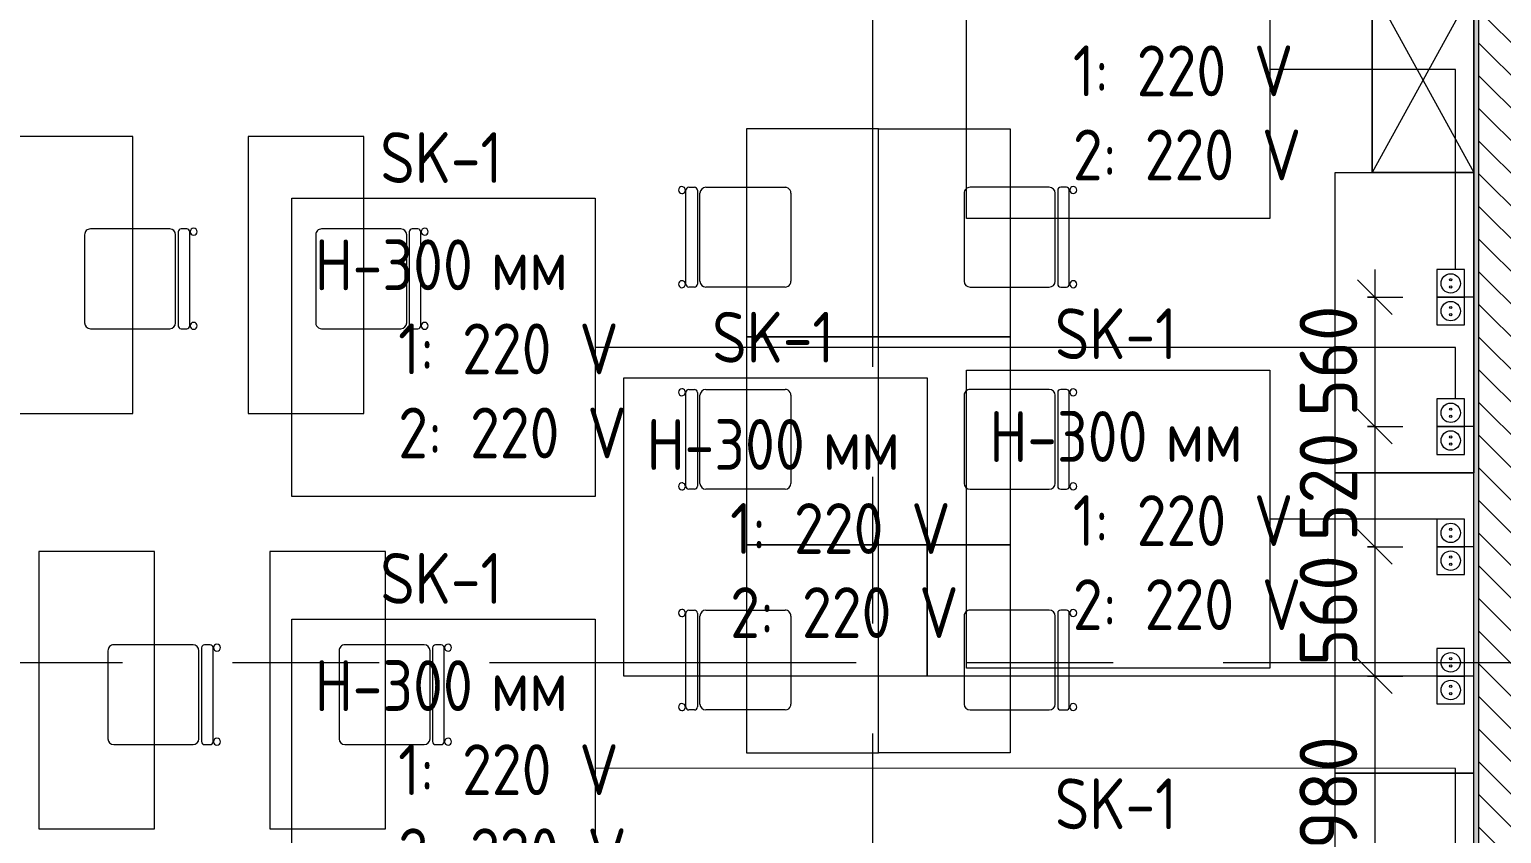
# Model space of a CAD drawing. Header units: millimetres. Extents: x -2911 to 185427, y -8553 to 29000.
# Drawn here: x 18560 to 24930, y 2860 to 6340 of the extents above; entities that cross this region are included whole.
import ezdxf

# ---------------------------------------------------------------- set-up
doc = ezdxf.new("R2010")
doc.units = ezdxf.units.MM
doc.linetypes.add('Осевая', pattern=[3175, 635, -476.25, 1587.5, -476.25])
for name, color, linetype, lineweight in [('A-ANNO-DIMS', 7, 'Continuous', 9), ('A-ANNO-DIMS-100', 7, 'Continuous', 9), ('A-DETL-GENF', 7, 'Continuous', 9), ('A-WALL', 7, 'Continuous', 9), ('E-ELEC-FIXT-IDEN', 7, 'Continuous', 9), ('I-WALL', 7, 'Continuous', 9), ('Оси-2', 7, 'Осевая', 9), ('Электрические приборы', 7, 'Continuous', 9)]:
    doc.layers.add(name, color=color, linetype=linetype, lineweight=lineweight)
for name, color, linetype, lineweight, true_color in [('A-WALL-1', 7, 'Continuous', 9, 0x3c3c3c), ('A-WALL-FNSH-1', 7, 'Continuous', 9, 0x3c3c3c), ('I-FURN-1', 7, 'Continuous', 9, 0xf0f0f0), ('Оси розеток', 7, 'Continuous', 9, 0xff1e23)]:
    doc.layers.add(name, color=color, linetype=linetype, lineweight=lineweight, true_color=true_color)
doc.styles.add('GOST Common', font='GOST_Common.ttf', dxfattribs={"width": 0.9, "height": 220})
doc.styles.add('ISOCPEUR', font='isocpeur.ttf', dxfattribs={"width": 0.9, "height": 250})
doc.dimstyles.new('ISO-2_5_0_9К_БОЛЬШОЙ', dxfattribs={"dimscale": 304.8, "dimtxt": 248.995294, "dimasz": 0.492126, "dimexe": 0.393701, "dimexo": 0.984252, "dimgap": 0, "dimtad": 1, "dimdec": 0, "dimrnd": 10, "dimzin": 0, "dimdsep": 46, "dimtxsty": 'ISOCPEUR', "dimblk1": 'OBLIQUE', "dimblk2": 'OBLIQUE', "dimsah": 1, "dimcen": 0.09, "dimdle": 0.393701, "dimazin": 0, "dimtfac": 1, "dimtdec": 4, "dimtix": 1, "dimtmove": 0, "dimatfit": 3, "dimfxl": 1, "dimtvp": 1, "dimtolj": 1, "dimtzin": 0, "dimarcsym": 2})
doc.dimstyles.new('ISO-2_5_0_9К_БОЛЬШОЙ_1', dxfattribs={"dimscale": 304.8, "dimtxt": 248.995294, "dimasz": 0.492126, "dimexe": 0.393701, "dimexo": 0.984252, "dimgap": 0, "dimtad": 1, "dimdec": 0, "dimrnd": 10, "dimzin": 0, "dimdsep": 46, "dimtxsty": 'ISOCPEUR', "dimblk1": 'OBLIQUE', "dimblk2": 'OBLIQUE', "dimsah": 1, "dimcen": 0.09, "dimdle": 0.393701, "dimazin": 0, "dimtfac": 1, "dimtdec": 4, "dimtix": 1, "dimtmove": 2, "dimatfit": 3, "dimfxl": 1, "dimtvp": 1, "dimtolj": 1, "dimtzin": 0, "dimarcsym": 2})

# ---------------------------------------------------------------- blocks, each defined once
blk = doc.blocks.new('Стол базовый прямоугольный - 1_6-26174022-План размещения напольных электротехнических лючков и розеток 2 этажа в осях 1-12')
at = {"layer": 'I-FURN-1'}
for p, q in [((600, 250), (-600, 250)), ((-600, 250), (-600, -250)), ((600, -250), (600, 250)), ((-600, -250), (600, -250))]:
    blk.add_line(p, q, dxfattribs=at)
blk = doc.blocks.new('Стул Breuer - 1_9а-V97-План размещения напольных электротехнических лючков и розеток 2 этажа в осях 1-12')
at = {"layer": 'I-FURN-1'}
for p, q in [((-215.9, 215.9), (-215.9, 33.3)), ((190.5, 241.3), (-190.5, 241.3)), ((215.9, 33.3), (215.9, 215.9)), ((-215.9, 33.3), (-215.9, -127)), ((215.9, -127), (215.9, 33.3)), ((-215.9, -176.2), (-215.9, -200.8)), ((203.2, -163.5), (-203.2, -163.5)), ((-190.5, -152.4), (190.5, -152.4)), ((215.9, -200.8), (215.9, -176.2)), ((-203.2, -213.5), (203.2, -213.5))]:
    blk.add_line(p, q, dxfattribs=at)
for centre, radius, start, end in [((-190.5, 215.9), 25.4, 90, 180), ((190.5, 215.9), 25.4, 0, 90), ((-190.5, -127), 25.4, 180, 270), ((190.5, -127), 25.4, 270, 360), ((-203.2, -176.2), 12.7, 90, 180), ((203.2, -176.2), 12.7, 360, 90), ((-203.5, -230.6), 15.1, 360, 180), ((-203.5, -230.6), 15.1, 180, 360), ((-203.2, -200.8), 12.7, 180, 270), ((203.7, -230.6), 15.1, 360, 180), ((203.7, -230.6), 15.1, 180, 360), ((203.2, -200.8), 12.7, 270, 360)]:
    blk.add_arc(centre, radius, start, end, dxfattribs=at)
blk = doc.blocks.new('Стул Breuer - 1_9а-V98-План размещения напольных электротехнических лючков и розеток 2 этажа в осях 1-12')
at = {"layer": 'I-FURN-1'}
for p, q in [((-215.9, 215.9), (-215.9, 33.3)), ((190.5, 241.3), (-190.5, 241.3)), ((215.9, 33.3), (215.9, 215.9)), ((-215.9, 33.3), (-215.9, -127)), ((215.9, -127), (215.9, 33.3)), ((-215.9, -176.2), (-215.9, -200.8)), ((203.2, -163.5), (-203.2, -163.5)), ((-190.5, -152.4), (190.5, -152.4)), ((215.9, -200.8), (215.9, -176.2)), ((-203.2, -213.5), (203.2, -213.5))]:
    blk.add_line(p, q, dxfattribs=at)
for centre, radius, start, end in [((-190.5, 215.9), 25.4, 120, 180), ((-190.5, 215.9), 25.4, 90, 120), ((190.5, 215.9), 25.4, 0, 90), ((-190.5, -127), 25.4, 180, 270), ((190.5, -127), 25.4, 270, 360), ((-203.2, -176.2), 12.7, 90, 180), ((203.2, -176.2), 12.7, 360, 90), ((-203.5, -230.6), 15.1, 360, 180), ((-203.5, -230.6), 15.1, 180, 360), ((-203.2, -200.8), 12.7, 180, 270), ((203.7, -230.6), 15.1, 360, 180), ((203.7, -230.6), 15.1, 180, 360), ((203.2, -200.8), 12.7, 270, 360)]:
    blk.add_arc(centre, radius, start, end, dxfattribs=at)
blk = doc.blocks.new('Стул Breuer - 1_9а-V99-План размещения напольных электротехнических лючков и розеток 2 этажа в осях 1-12')
at = {"layer": 'I-FURN-1'}
for p, q in [((-215.9, 215.9), (-215.9, 40)), ((190.5, 241.3), (-190.5, 241.3)), ((215.9, 40), (215.9, 215.9)), ((-215.9, 40), (-215.9, -127)), ((215.9, -127), (215.9, 40)), ((-215.9, -176.2), (-215.9, -200.8)), ((203.2, -163.5), (-203.2, -163.5)), ((-190.5, -152.4), (190.5, -152.4)), ((215.9, -200.8), (215.9, -176.2)), ((-203.2, -213.5), (203.2, -213.5))]:
    blk.add_line(p, q, dxfattribs=at)
for centre, radius, start, end in [((-190.5, 215.9), 25.4, 90, 180), ((190.5, 215.9), 25.4, 0, 90), ((-190.5, -127), 25.4, 180, 270), ((190.5, -127), 25.4, 270, 360), ((-203.2, -176.2), 12.7, 90, 180), ((203.2, -176.2), 12.7, 360, 90), ((-203.5, -230.6), 15.1, 360, 180), ((-203.5, -230.6), 15.1, 180, 360), ((-203.2, -200.8), 12.7, 180, 270), ((203.7, -230.6), 15.1, 360, 180), ((203.7, -230.6), 15.1, 180, 360), ((203.2, -200.8), 12.7, 270, 360)]:
    blk.add_arc(centre, radius, start, end, dxfattribs=at)
blk = doc.blocks.new('Стул Breuer - 1_9а-V103-План размещения напольных электротехнических лючков и розеток 2 этажа в осях 1-12')
at = {"layer": 'I-FURN-1'}
for p, q in [((-215.9, 215.9), (-215.9, 42.8)), ((190.5, 241.3), (-190.5, 241.3)), ((215.9, 42.8), (215.9, 215.9)), ((-215.9, 42.8), (-215.9, -127)), ((215.9, -127), (215.9, 42.8)), ((-215.9, -176.2), (-215.9, -200.8)), ((203.2, -163.5), (-203.2, -163.5)), ((-190.5, -152.4), (190.5, -152.4)), ((215.9, -200.8), (215.9, -176.2)), ((-203.2, -213.5), (203.2, -213.5))]:
    blk.add_line(p, q, dxfattribs=at)
for centre, radius, start, end in [((-190.5, 215.9), 25.4, 90, 180), ((190.5, 215.9), 25.4, 0, 90), ((-190.5, -127), 25.4, 180, 270), ((190.5, -127), 25.4, 270, 360), ((-203.2, -176.2), 12.7, 90, 180), ((203.2, -176.2), 12.7, 360, 90), ((-203.5, -230.6), 15.1, 360, 180), ((-203.5, -230.6), 15.1, 180, 360), ((-203.2, -200.8), 12.7, 180, 270), ((203.7, -230.6), 15.1, 360, 180), ((203.7, -230.6), 15.1, 180, 360), ((203.2, -200.8), 12.7, 270, 360)]:
    blk.add_arc(centre, radius, start, end, dxfattribs=at)
blk = doc.blocks.new('Стул Breuer - 1_9а-26219596-План размещения напольных электротехнических лючков и розеток 2 этажа в осях 1-12')
at = {"layer": 'I-FURN-1'}
for p, q in [((-215.9, 176.2), (-215.9, 200.8)), ((-203.2, 213.5), (203.2, 213.5)), ((215.9, 200.8), (215.9, 176.2)), ((203.2, 163.5), (-203.2, 163.5)), ((-190.5, 152.4), (190.5, 152.4)), ((-215.9, -49.5), (-215.9, 127)), ((215.9, 127), (215.9, -49.5)), ((-215.9, -215.9), (-215.9, -49.5)), ((215.9, -49.5), (215.9, -215.9)), ((190.5, -241.3), (-190.5, -241.3))]:
    blk.add_line(p, q, dxfattribs=at)
for centre, radius, start, end in [((-203.5, 230.6), 15.1, 0, 180), ((-203.5, 230.6), 15.1, 180, 0), ((-203.2, 200.8), 12.7, 90, 180), ((203.7, 230.6), 15.1, 0, 180), ((203.7, 230.6), 15.1, 180, 0), ((203.2, 200.8), 12.7, 0, 90), ((-203.2, 176.2), 12.7, 180, 270), ((-190.5, 127), 25.4, 90, 180), ((190.5, 127), 25.4, 0, 90), ((203.2, 176.2), 12.7, 270, 0), ((-190.5, -215.9), 25.4, 180, 240), ((-190.5, -215.9), 25.4, 240, 270), ((190.5, -215.9), 25.4, 270, 285), ((190.5, -215.9), 25.4, 285, 345), ((190.5, -215.9), 25.4, 345, 0)]:
    blk.add_arc(centre, radius, start, end, dxfattribs=at)
blk = doc.blocks.new('Стул Breuer - 1_9а-V107-План размещения напольных электротехнических лючков и розеток 2 этажа в осях 1-12')
at = {"layer": 'I-FURN-1'}
for p, q in [((-215.9, 176.2), (-215.9, 200.8)), ((-203.2, 213.5), (203.2, 213.5)), ((215.9, 200.8), (215.9, 176.2)), ((203.2, 163.5), (-203.2, 163.5)), ((-190.5, 152.4), (190.5, 152.4)), ((-215.9, -49.5), (-215.9, 127)), ((215.9, 127), (215.9, -49.5)), ((-215.9, -215.9), (-215.9, -49.5)), ((215.9, -49.5), (215.9, -215.9)), ((190.5, -241.3), (-190.5, -241.3))]:
    blk.add_line(p, q, dxfattribs=at)
for centre, radius, start, end in [((-203.5, 230.6), 15.1, 0, 180), ((-203.5, 230.6), 15.1, 180, 0), ((-203.2, 200.8), 12.7, 90, 180), ((203.7, 230.6), 15.1, 0, 180), ((203.7, 230.6), 15.1, 180, 0), ((203.2, 200.8), 12.7, 0, 90), ((-203.2, 176.2), 12.7, 180, 270), ((-190.5, 127), 25.4, 90, 180), ((190.5, 127), 25.4, 0, 90), ((203.2, 176.2), 12.7, 270, 0), ((-190.5, -215.9), 25.4, 180, 270), ((190.5, -215.9), 25.4, 270, 330), ((190.5, -215.9), 25.4, 330, 0)]:
    blk.add_arc(centre, radius, start, end, dxfattribs=at)
blk = doc.blocks.new('Стул Breuer - 1_9а-V108-План размещения напольных электротехнических лючков и розеток 2 этажа в осях 1-12')
at = {"layer": 'I-FURN-1'}
for p, q in [((-215.9, 176.2), (-215.9, 200.8)), ((-203.2, 213.5), (203.2, 213.5)), ((215.9, 200.8), (215.9, 176.2)), ((203.2, 163.5), (-203.2, 163.5)), ((-190.5, 152.4), (190.5, 152.4)), ((-215.9, -49.5), (-215.9, 127)), ((215.9, 127), (215.9, -49.5)), ((-215.9, -215.9), (-215.9, -49.5)), ((215.9, -49.5), (215.9, -215.9)), ((190.5, -241.3), (-190.5, -241.3))]:
    blk.add_line(p, q, dxfattribs=at)
for centre, radius, start, end in [((-203.5, 230.6), 15.1, 0, 180), ((-203.5, 230.6), 15.1, 180, 0), ((-203.2, 200.8), 12.7, 90, 180), ((203.7, 230.6), 15.1, 0, 180), ((203.7, 230.6), 15.1, 180, 0), ((203.2, 200.8), 12.7, 0, 90), ((-203.2, 176.2), 12.7, 180, 270), ((-190.5, 127), 25.4, 90, 180), ((190.5, 127), 25.4, 0, 90), ((203.2, 176.2), 12.7, 270, 0), ((-190.5, -215.9), 25.4, 180, 255), ((-190.5, -215.9), 25.4, 255, 270), ((190.5, -215.9), 25.4, 270, 0)]:
    blk.add_arc(centre, radius, start, end, dxfattribs=at)
blk = doc.blocks.new('Стол базовый прямоугольный - 1_102-26219600-План размещения напольных электротехнических лючков и розеток 2 этажа в осях 1-12')
at = {"layer": 'I-FURN-1'}
for p, q in [((450, 285), (-450, 285)), ((-450, 285), (-450, -285)), ((450, -285), (450, 285)), ((-450, -285), (450, -285))]:
    blk.add_line(p, q, dxfattribs=at)
blk = doc.blocks.new('Стол базовый прямоугольный - 1_102-26219608-План размещения напольных электротехнических лючков и розеток 2 этажа в осях 1-12')
at = {"layer": 'I-FURN-1'}
for p, q in [((-450, 285), (450, 285)), ((-450, -285), (-450, 285)), ((450, 285), (450, -285)), ((450, -285), (-450, -285))]:
    blk.add_line(p, q, dxfattribs=at)
blk = doc.blocks.new('Шкаф параметрический - 1_203-32432908-План размещения напольных электротехнических лючков и розеток 2 этажа в осях 1-12')
at = {"layer": 'I-FURN-1'}
for p, q in [((0, 0), (800, -440)), ((0, -440), (800, 0)), ((800, 0), (0, 0)), ((0, 0), (0, -440)), ((0, -440), (0, 0)), ((0, 0), (799.9, 0)), ((800, -440), (800, 0)), ((800, 0), (800, -440)), ((0, -440), (800, -440)), ((799.9, -440), (0, -440))]:
    blk.add_line(p, q, dxfattribs=at)
blk = doc.blocks.new('Стол базовый прямоугольный - 1_93-26220179-План размещения напольных электротехнических лючков и розеток 2 этажа в осях 1-12')
at = {"layer": 'I-FURN-1'}
for p, q in [((-650, 300), (650, 300)), ((-650, -300), (-650, 300)), ((650, 300), (650, 140)), ((650, 140), (650, -300)), ((649.9, -300), (-650, -300))]:
    blk.add_line(p, q, dxfattribs=at)
blk = doc.blocks.new('Стол базовый прямоугольный - 1_93-V113-План размещения напольных электротехнических лючков и розеток 2 этажа в осях 1-12')
at = {"layer": 'I-FURN-1'}
for p, q in [((-650, 300), (650, 300)), ((-650, -300), (-650, 300)), ((650, 300), (650, -300))]:
    blk.add_line(p, q, dxfattribs=at)
blk = doc.blocks.new('Блок Розеток и Выключателей - Блок Розеток и Выключателей_SK1-27369573-План размещения напольных электротехнических лючков и розеток 2 этажа в осях 1-12')
at = {"layer": 'A-DETL-GENF'}
for p, q in [((0, 160), (-120, 160)), ((-120, 160), (-120, 40)), ((120, 160), (0, 160)), ((0, 160), (0, 40)), ((0, 40), (0, 160)), ((120, 40), (120, 160)), ((-120, 40), (0, 40)), ((0, 40), (120, 40))]:
    blk.add_line(p, q, dxfattribs=at)
for centre, radius in [((-60, 100), 42), ((60, 100), 42), ((-75.6, 100), 4.8), ((-44.4, 100), 4.8), ((44.4, 100), 4.8), ((75.6, 100), 4.8)]:
    blk.add_circle(centre, radius, dxfattribs=at)
at = {"layer": 'Оси розеток'}
blk.add_line((0, 0), (0, 40), dxfattribs=at)
blk = doc.blocks.new('DIMBLOCK31-План размещения напольных электротехнических лючков и розеток 2 этажа в осях 1-12')
at = {"layer": 'A-ANNO-DIMS-100'}
for p, q in [((24382.3, 5301.1), (24382.3, 4621.1)), ((24350, 5181.1), (24502.3, 5181.1)), ((24382.3, 5181.1), (24350, 5181.1)), ((24350, 4621.1), (24502.3, 4621.1)), ((24382.3, 4621.1), (24350, 4621.1))]:
    blk.add_line(p, q, dxfattribs=at)
at = {"layer": 'A-ANNO-DIMS-100', "lineweight": 20}
for p, q in [((24382.3, 5181.1), (24307.3, 5256.1)), ((24382.3, 5181.1), (24457.3, 5106.1)), ((24382.3, 4621.1), (24307.3, 4696.1)), ((24382.3, 4621.1), (24457.3, 4546.1))]:
    blk.add_line(p, q, dxfattribs=at)
at = {"layer": 'A-ANNO-DIMS-100', "color": 0, "insert": (24055.7, 4664.1), "char_height": 250, "width": 568.858, "attachment_point": 1, "rotation": 90, "line_spacing_factor": 1.149209, "style": 'ISOCPEUR'}
blk.add_mtext('560', dxfattribs=at)
blk = doc.blocks.new('_Oblique')
at = {"color": 0, "linetype": 'ByBlock', "lineweight": -2}
blk.add_line((-0.5, -0.5), (0.5, 0.5), dxfattribs=at)
blk = doc.blocks.new('DIMBLOCK32-План размещения напольных электротехнических лючков и розеток 2 этажа в осях 1-12')
at = {"layer": 'A-ANNO-DIMS-100', "lineweight": 20}
for p, q in [((24382.3, 4621.1), (24307.3, 4696.1)), ((24382.3, 4621.1), (24457.3, 4546.1)), ((24382.3, 4101.1), (24307.3, 4176.1)), ((24382.3, 4101.1), (24457.3, 4026.1))]:
    blk.add_line(p, q, dxfattribs=at)
at = {"layer": 'A-ANNO-DIMS-100'}
for p, q in [((24350, 4621.1), (24502.3, 4621.1)), ((24382.3, 4621.1), (24350, 4621.1)), ((24382.3, 4621.1), (24382.3, 4101.1)), ((24350, 4101.1), (24502.3, 4101.1)), ((24382.3, 4101.1), (24350, 4101.1))]:
    blk.add_line(p, q, dxfattribs=at)
at = {"layer": 'A-ANNO-DIMS-100', "color": 0, "insert": (24055.7, 4124.1), "char_height": 250, "width": 568.858, "attachment_point": 1, "rotation": 90, "line_spacing_factor": 1.149209, "style": 'ISOCPEUR'}
blk.add_mtext('520', dxfattribs=at)
blk = doc.blocks.new('DIMBLOCK33-План размещения напольных электротехнических лючков и розеток 2 этажа в осях 1-12')
at = {"layer": 'A-ANNO-DIMS-100', "lineweight": 20}
for p, q in [((24382.3, 4101.1), (24307.3, 4176.1)), ((24382.3, 4101.1), (24457.3, 4026.1)), ((24382.3, 3541.1), (24307.3, 3616.1)), ((24382.3, 3541.1), (24457.3, 3466.1))]:
    blk.add_line(p, q, dxfattribs=at)
at = {"layer": 'A-ANNO-DIMS-100'}
for p, q in [((24350, 4101.1), (24502.3, 4101.1)), ((24382.3, 4101.1), (24350, 4101.1)), ((24382.3, 4101.1), (24382.3, 3541.1)), ((24350, 3541.1), (24502.3, 3541.1)), ((24382.3, 3541.1), (24350, 3541.1))]:
    blk.add_line(p, q, dxfattribs=at)
at = {"layer": 'A-ANNO-DIMS-100', "color": 0, "insert": (24055.7, 3584.1), "char_height": 250, "width": 568.858, "attachment_point": 1, "rotation": 90, "line_spacing_factor": 1.149209, "style": 'ISOCPEUR'}
blk.add_mtext('560', dxfattribs=at)
blk = doc.blocks.new('DIMBLOCK34-План размещения напольных электротехнических лючков и розеток 2 этажа в осях 1-12')
at = {"layer": 'A-ANNO-DIMS-100', "lineweight": 20}
for p, q in [((24382.3, 3541.1), (24307.3, 3616.1)), ((24382.3, 3541.1), (24457.3, 3466.1)), ((24382.3, 2560.6), (24307.3, 2635.6)), ((24382.3, 2560.6), (24457.3, 2485.6))]:
    blk.add_line(p, q, dxfattribs=at)
at = {"layer": 'A-ANNO-DIMS-100'}
for p, q in [((24350, 3541.1), (24502.3, 3541.1)), ((24382.3, 3541.1), (24350, 3541.1)), ((24382.3, 3541.1), (24382.3, 2560.6)), ((24350, 2560.6), (24502.3, 2560.6)), ((24382.3, 2560.6), (24350, 2560.6))]:
    blk.add_line(p, q, dxfattribs=at)
at = {"layer": 'A-ANNO-DIMS-100', "color": 0, "insert": (24055.7, 2791.8), "char_height": 250, "width": 568.858, "attachment_point": 1, "rotation": 90, "line_spacing_factor": 1.149209, "style": 'ISOCPEUR'}
blk.add_mtext('980', dxfattribs=at)

msp = doc.modelspace()

# ---------------------------------------------------------------- hatches: boundary and pattern name
at = {"layer": 'I-WALL'}
h = msp.add_hatch(dxfattribs=at)
h.set_pattern_fill('FP_87', color=256, style=0, pattern_type=2)
h.set_pattern_definition([(0, (0, 0), (121.92, 30.48), [10.058, -81.382, 10.058, -81.382, -487.68]), (0, (0, 0), (121.92, 30.48), [-182.88, 10.058, -172.822, 10.058, -81.382, -213.36]), (0, (0, 0), (121.92, 30.48), [-457.2, 10.058, -50.902, 10.058, -142.342]), (120, (45.72, 15.24), (-87.356454, 90.345817), [10.058, -81.382, 10.058, -81.382, -487.68]), (120, (45.72, 15.24), (-87.356454, 90.345817), [-182.88, 10.058, -172.822, 10.058, -81.382, -213.36]), (120, (45.72, 15.24), (-87.356454, 90.345817), [-457.2, 10.058, -50.902, 10.058, -142.342]), (240, (60.96, 76.2), (-34.563546, -120.825817), [10.058, -81.382, 10.058, -81.382, -487.68]), (240, (60.96, 76.2), (-34.563546, -120.825817), [-182.88, 10.058, -172.822, 10.058, -81.382, -213.36]), (240, (60.96, 76.2), (-34.563546, -120.825817), [-457.2, 10.058, -50.902, 10.058, -142.342])])
h.paths.add_polyline_path([(24830, 100), (24830, 7700), (24810, 7700), (24810, 100)])
h = msp.add_hatch(dxfattribs=at)
h.set_pattern_fill('FP_11', color=256, style=0, pattern_type=2)
h.set_pattern_definition([(135, (0, 0), (-70.71068, -70.71068), [])])
h.paths.add_polyline_path([(24830, 100), (25030, 100), (25030, 7700), (24830, 7700), (24830, 140)])

# ---------------------------------------------------------------- linework, layer by layer
at = {"layer": 'A-WALL'}
msp.add_line((24810, 100), (24810, 7680), dxfattribs=at)
at = {"layer": 'A-WALL-1'}
msp.add_line((24830, 7700), (24830, 100), dxfattribs=at)
at = {"layer": 'A-WALL-FNSH-1'}
msp.add_line((24809, 7679), (24809, 150), dxfattribs=at)
at = {"layer": 'E-ELEC-FIXT-IDEN'}
for p, q in [((24730, 6166.5), (23927.6, 6167)), ((24730, 5301.1), (24730, 6166.5)), ((24730, 4963.2), (21008.3, 4963.7)), ((24730, 4741.1), (24730, 4963.2)), ((24730, 4220.1), (23927.6, 4220.6)), ((24730, 4221.1), (24730, 4220.1)), ((22444.7, 3541.1), (22444.7, 4186.2)), ((24650, 3541.1), (22444.7, 3541.1)), ((24730, 3141.9), (21008.3, 3142.4)), ((24730, 2680.6), (24730, 3141.9))]:
    msp.add_line(p, q, dxfattribs=at)
at = {"layer": 'E-ELEC-FIXT-IDEN', "flags": 128}
for points in [[(22614.3, 6812.5), (23927.6, 6812.5), (23927.6, 5521.5), (22614.3, 5521.5)], [(19695, 5609.2), (21008.3, 5609.2), (21008.3, 4318.2), (19695, 4318.2)], [(22614.3, 4866.1), (23927.6, 4866.1), (23927.6, 3575.1), (22614.3, 3575.1)], [(21131.4, 4831.7), (22444.7, 4831.7), (22444.7, 3540.7), (21131.4, 3540.7)], [(19695, 3787.9), (21008.3, 3787.9), (21008.3, 2496.9), (19695, 2496.9)]]:
    msp.add_lwpolyline(points, close=True, dxfattribs=at)
at = {"layer": 'Оси-2'}
for p, q in [((22210, 593.7), (22210, 24898.1)), ((389, 3600), (35990, 3600))]:
    msp.add_line(p, q, dxfattribs=at)

# ---------------------------------------------------------------- block references
at = {"layer": 'I-FURN-1'}
for name, p, rotation in [('Шкаф параметрический - 1_203-32432908-План размещения напольных электротехнических лючков и розеток 2 этажа в осях 1-12', (24810, 6520.9), 269.9999999999999), ('Стол базовый прямоугольный - 1_6-26174022-План размещения напольных электротехнических лючков и розеток 2 этажа в осях 1-12', (18756.7, 5277.5), 89.99999999999997), ('Стол базовый прямоугольный - 1_6-26174022-План размещения напольных электротехнических лючков и розеток 2 этажа в осях 1-12', (19756.7, 5277.5), 89.99999999999997), ('Стол базовый прямоугольный - 1_102-26219600-План размещения напольных электротехнических лючков и розеток 2 этажа в осях 1-12', (21948.4, 5460), 89.99999999999997), ('Стол базовый прямоугольный - 1_102-26219608-План размещения напольных электротехнических лючков и розеток 2 этажа в осях 1-12', (22518.4, 5460), 90.00000000000006), ('Стол базовый прямоугольный - 1_93-26220179-План размещения напольных электротехнических лючков и розеток 2 этажа в осях 1-12', (24510, 5071), 90.00000000000006), ('Стул Breuer - 1_9а-26219596-План размещения напольных электротехнических лючков и розеток 2 этажа в осях 1-12', (21613.9, 5441.1), 90.00000000000044), ('Стул Breuer - 1_9а-V103-План размещения напольных электротехнических лючков и розеток 2 этажа в осях 1-12', (22846.1, 5441.1), 89.99999999999959), ('Стул Breuer - 1_9а-V97-План размещения напольных электротехнических лючков и розеток 2 этажа в осях 1-12', (19040, 5260.9), 89.99999999999959), ('Стул Breuer - 1_9а-V98-План размещения напольных электротехнических лючков и розеток 2 этажа в осях 1-12', (20040, 5260.9), 89.99999999999959), ('Стол базовый прямоугольный - 1_102-26219600-План размещения напольных электротехнических лючков и розеток 2 этажа в осях 1-12', (21948.4, 4560), 89.99999999999997), ('Стол базовый прямоугольный - 1_102-26219608-План размещения напольных электротехнических лючков и розеток 2 этажа в осях 1-12', (22518.4, 4560), 90.00000000000006), ('Стул Breuer - 1_9а-V107-План размещения напольных электротехнических лючков и розеток 2 этажа в осях 1-12', (21613.9, 4566.1), 90.00000000000044), ('Стул Breuer - 1_9а-V103-План размещения напольных электротехнических лючков и розеток 2 этажа в осях 1-12', (22846.1, 4566.1), 89.99999999999959), ('Стол базовый прямоугольный - 1_93-V113-План размещения напольных электротехнических лючков и розеток 2 этажа в осях 1-12', (24510, 3771), 90.00000000000006), ('Стол базовый прямоугольный - 1_6-26174022-План размещения напольных электротехнических лючков и розеток 2 этажа в осях 1-12', (18850.9, 3480), 89.99999999999997), ('Стол базовый прямоугольный - 1_6-26174022-План размещения напольных электротехнических лючков и розеток 2 этажа в осях 1-12', (19850.9, 3480), 89.99999999999997), ('Стол базовый прямоугольный - 1_102-26219600-План размещения напольных электротехнических лючков и розеток 2 этажа в осях 1-12', (21948.4, 3660), 89.99999999999997), ('Стол базовый прямоугольный - 1_102-26219608-План размещения напольных электротехнических лючков и розеток 2 этажа в осях 1-12', (22518.4, 3660), 90.00000000000006), ('Стул Breuer - 1_9а-V108-План размещения напольных электротехнических лючков и розеток 2 этажа в осях 1-12', (21613.9, 3610.9), 90.00000000000044), ('Стул Breuer - 1_9а-V103-План размещения напольных электротехнических лючков и розеток 2 этажа в осях 1-12', (22846.1, 3610.9), 89.99999999999959), ('Стул Breuer - 1_9а-V99-План размещения напольных электротехнических лючков и розеток 2 этажа в осях 1-12', (19140.9, 3460.9), 89.99999999999959), ('Стул Breuer - 1_9а-V99-План размещения напольных электротехнических лючков и розеток 2 этажа в осях 1-12', (20140.9, 3460.9), 89.99999999999959), ('Стол базовый прямоугольный - 1_93-V113-План размещения напольных электротехнических лючков и розеток 2 этажа в осях 1-12', (24510, 2471), 90.00000000000006)]:
    msp.add_blockref(name, p, dxfattribs=dict(at, rotation=rotation))
at = {"layer": 'Электрические приборы', "rotation": 90.0000000000001}
for p in [(24810, 5181.1), (24810, 4621.1), (24810, 4101.1), (24810, 3541.1)]:
    msp.add_blockref('Блок Розеток и Выключателей - Блок Розеток и Выключателей_SK1-27369573-План размещения напольных электротехнических лючков и розеток 2 этажа в осях 1-12', p, dxfattribs=at)

# ---------------------------------------------------------------- texts
at = {"layer": 'E-ELEC-FIXT-IDEN', "char_height": 220, "attachment_point": 1, "style": 'GOST Common'}
for s, insert, width in [('   1: 220 V', (22714.3, 6271), 1291.519), ('SK-1', (20078.1, 5895.5), 656.582), ('   2: 220 V', (22714.3, 5907.2), 1342.025), ('H-300 ', (19795, 5431.5), 923.544), ('мм', (20557, 5431.5), 375.19), ('SK-1', (21514.4, 5118), 656.582), ('SK-1', (22997.3, 5133.1), 656.582), ('   1: 220 V', (19795, 5067.7), 1291.519), ('   2: 220 V', (19795, 4703.9), 1342.025), ('H-300 ', (21231.4, 4654), 923.544), ('H-300 ', (22714.3, 4688.4), 923.544), ('мм', (21993.4, 4654), 375.19), ('мм', (23476.3, 4688.4), 375.19), ('   1: 220 V', (21231.4, 4290.2), 1291.519), ('   1: 220 V', (22714.3, 4324.6), 1291.519), ('SK-1', (20078.1, 4074.2), 656.582), ('   2: 220 V', (22714.3, 3960.8), 1342.025), ('   2: 220 V', (21231.4, 3926.4), 1342.025), ('H-300 ', (19795, 3610.2), 923.544), ('мм', (20557, 3610.2), 375.19), ('   1: 220 V', (19795, 3246.4), 1291.519), ('SK-1', (22997.3, 3098.7), 656.582), ('   2: 220 V', (19795, 2882.6), 1342.025)]:
    msp.add_mtext(s, dxfattribs=dict(at, insert=insert, width=width))

# ---------------------------------------------------------------- dimensions: what is measured, and where the dimension line sits
at = {"layer": 'A-ANNO-DIMS'}
for base, p1, p2, override, picture, middle in [((24382.3, 4621.1), (24650, 5181.1), (24650, 4621.1), {"dimpost": '<>', "dimfxl": 560}, 'DIMBLOCK31-План размещения напольных электротехнических лючков и розеток 2 этажа в осях 1-12', (24257.3, 4901.1)), ((24382.3, 4101.1), (24650, 4621.1), (24650, 4101.1), {"dimpost": '<>', "dimfxl": 520.049774}, 'DIMBLOCK32-План размещения напольных электротехнических лючков и розеток 2 этажа в осях 1-12', (24257.3, 4361.1)), ((24382.3, 3541.1), (24650, 4101.1), (24650, 3541.1), {"dimpost": '<>', "dimfxl": 560}, 'DIMBLOCK33-План размещения напольных электротехнических лючков и розеток 2 этажа в осях 1-12', (24257.3, 3821.1))]:
    dim = msp.add_linear_dim(base=base, p1=p1, p2=p2, angle=90, dimstyle='ISO-2_5_0_9К_БОЛЬШОЙ', override=override, dxfattribs=at)
    dim.commit()
    dim.dimension.update_dxf_attribs({"geometry": picture, "text_midpoint": middle})
dim = msp.add_linear_dim(base=(24382.2649, 2560.6272), p1=(24650, 3541.0854), p2=(24650, 2560.6272), angle=90, dimstyle='ISO-2_5_0_9К_БОЛЬШОЙ_1', override={"dimpost": '<>', "dimfxl": 980.458173}, dxfattribs=at)
dim.commit()
dim.dimension.update_dxf_attribs({"geometry": 'DIMBLOCK34-План размещения напольных электротехнических лючков и розеток 2 этажа в осях 1-12', "text_midpoint": (24222.3176, 3076.2544), "dimtype": 160, "text_rotation": 90})

doc.saveas('drawing.dxf')
